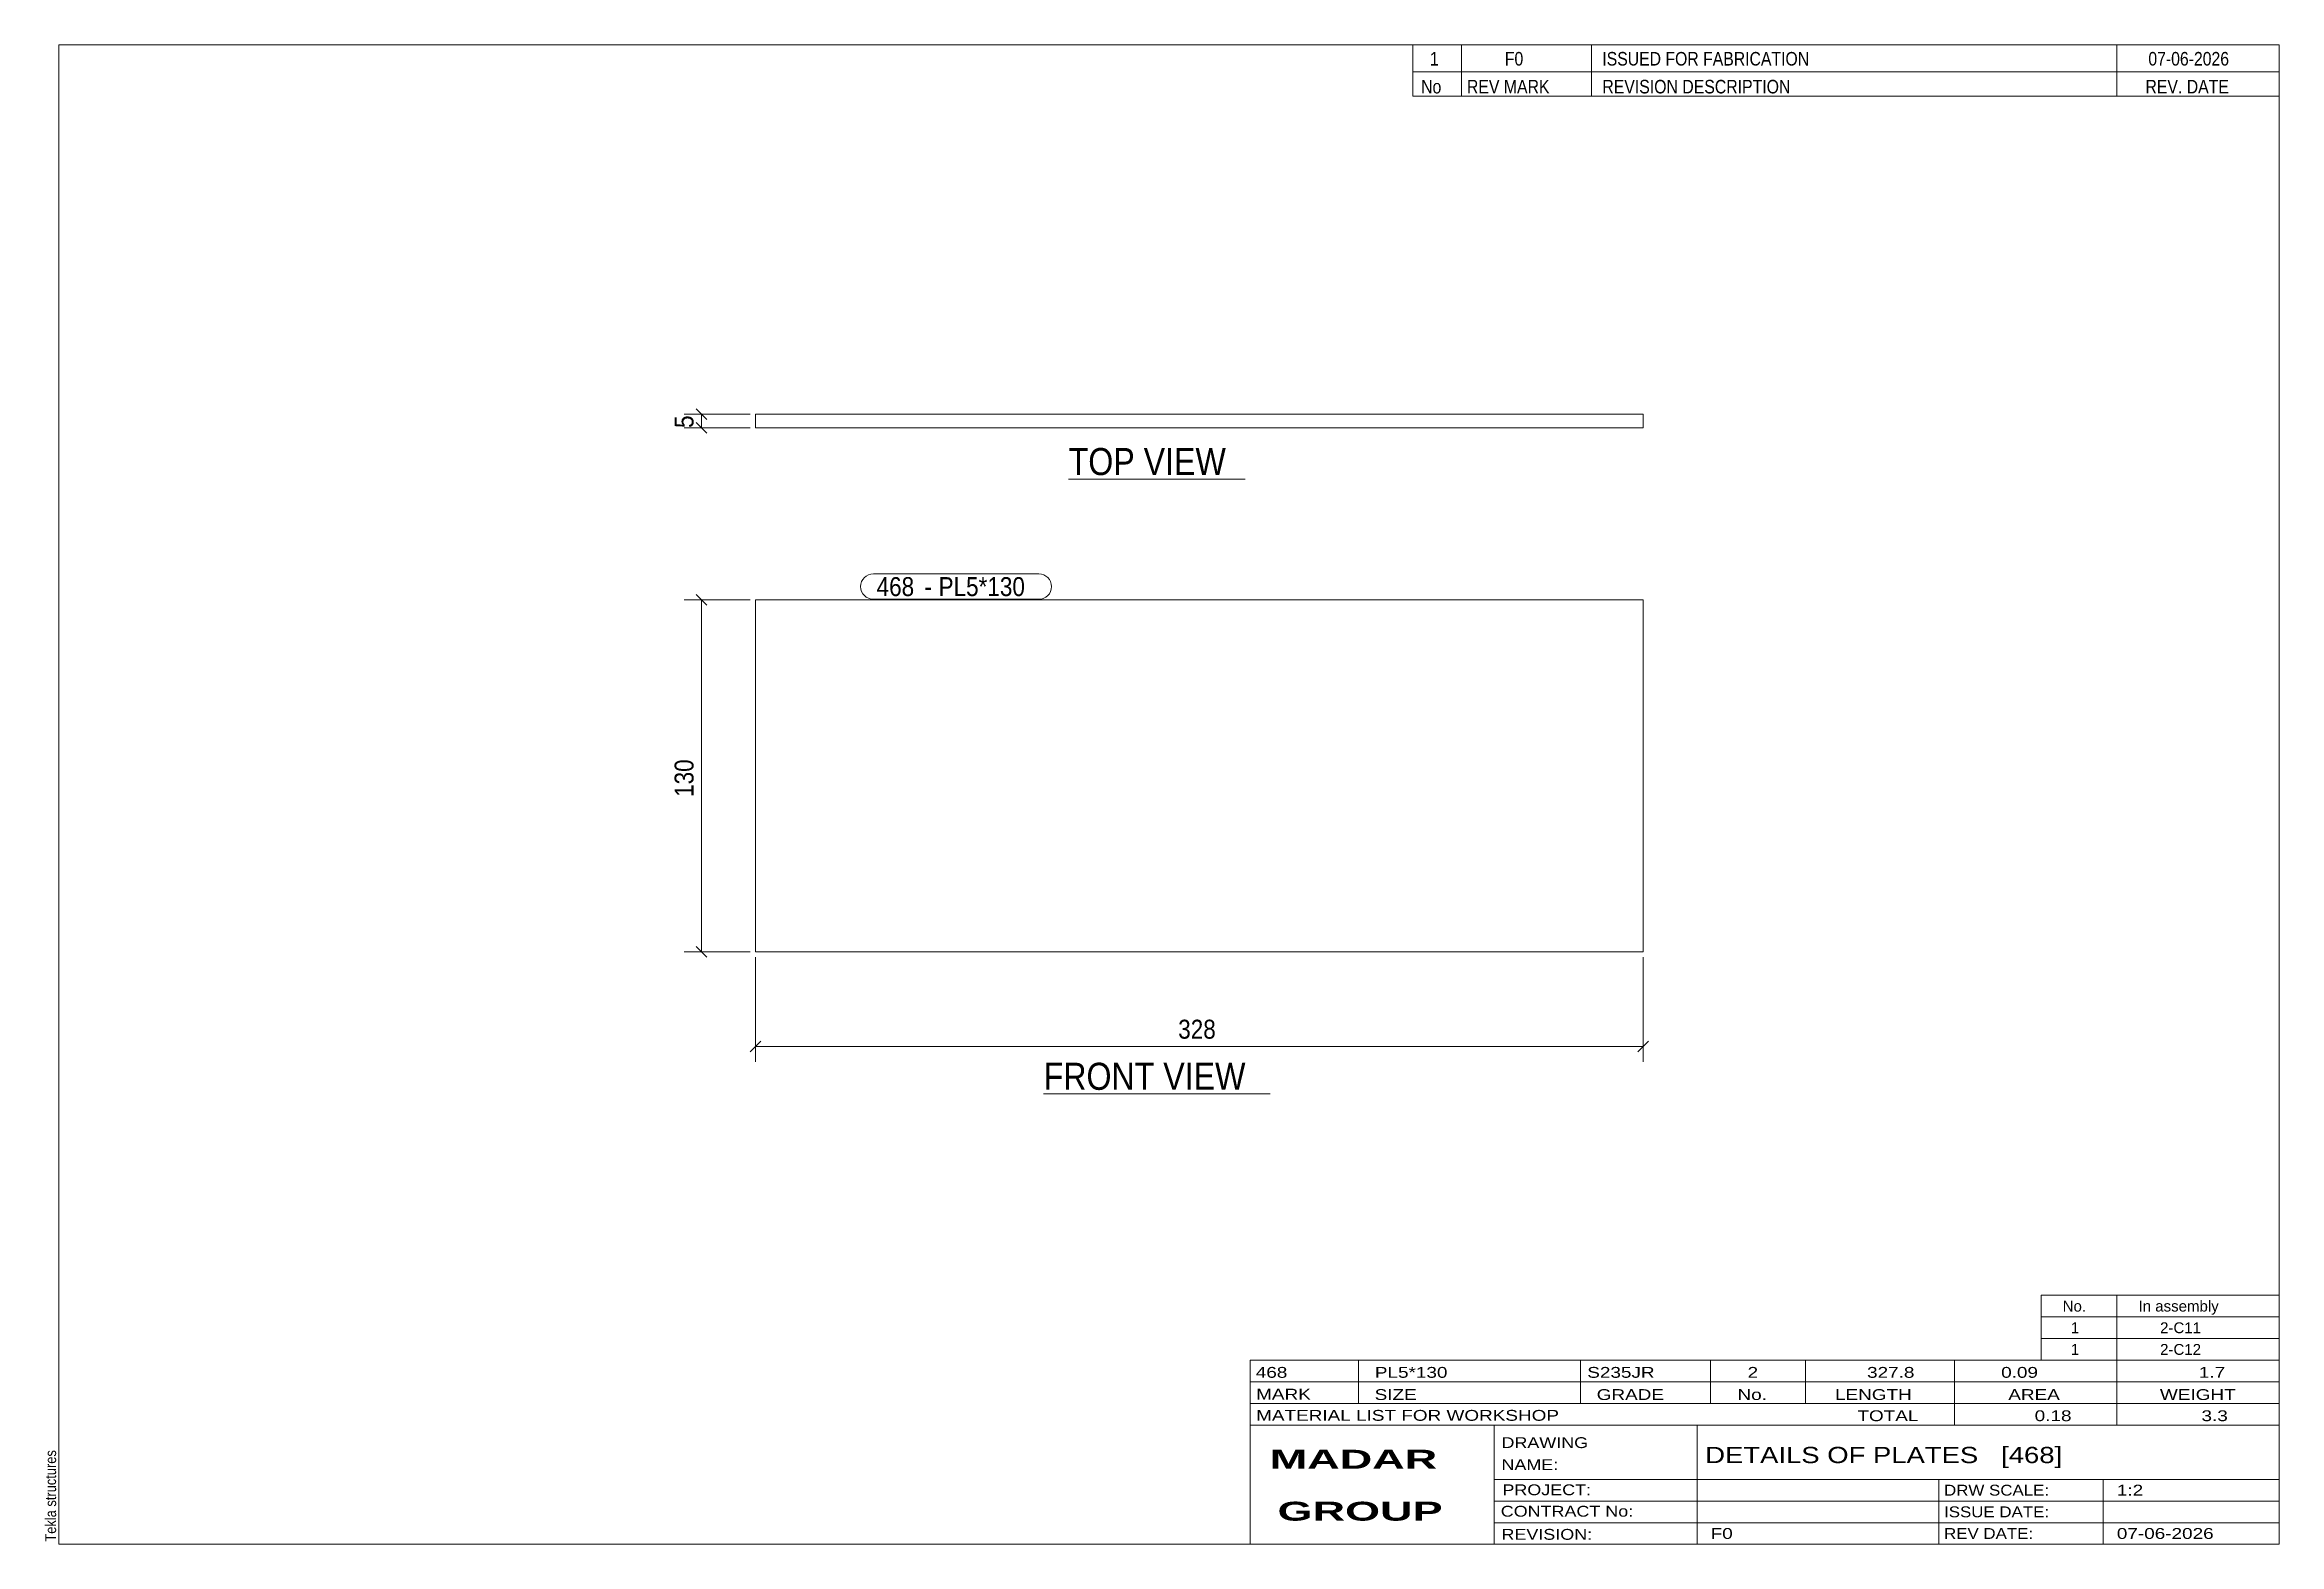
# Model space of a CAD drawing. Header units: millimetres. Extents: x 2 to 415, y 5 to 282.
import ezdxf

# ---------------------------------------------------------------- set-up
doc = ezdxf.new("R2010")
doc.units = ezdxf.units.MM
doc.linetypes.add('XKITLINE00', pattern=[0])
for name, color, linetype, lineweight in [('Dimensions', 7, 'Continuous', 0), ('DrawingSheet', 5, 'Continuous', 0), ('OtherObjectType', 7, 'Continuous', 0), ('Part', 2, 'Continuous', 0), ('PartMark', 7, 'Continuous', 0)]:
    doc.layers.add(name, color=color, linetype=linetype, lineweight=lineweight)
doc.styles.add('ARIAL', font='ARIAL.TTF')
doc.styles.add('ARIAL_BOLD', font='ARIALBD.TTF')
doc.styles.add('ARIAL_NARROW', font='ARIALN.TTF')

# ---------------------------------------------------------------- blocks, each defined once
blk = doc.blocks.new('*A1')
at = {"layer": 'Part', "color": 2, "linetype": 'XKITLINE00', "lineweight": 0}
for p, q in [((133.65, 179.45), (133.65, 114.45)), ((297.53, 179.45), (133.65, 179.45)), ((297.53, 114.45), (297.53, 179.45)), ((133.65, 114.45), (297.53, 114.45))]:
    blk.add_line(p, q, dxfattribs=at)
blk = doc.blocks.new('*A2')
at = {"layer": 'Part', "color": 2, "linetype": 'XKITLINE00', "lineweight": 0}
for p, q in [((133.65, 213.75), (297.53, 213.75)), ((133.65, 211.25), (133.65, 213.75)), ((297.53, 211.25), (133.65, 211.25)), ((297.53, 213.75), (297.53, 211.25))]:
    blk.add_line(p, q, dxfattribs=at)
blk = doc.blocks.new('*A3')
at = {"layer": 'DrawingSheet', "color": 5, "linetype": 'XKITLINE00', "lineweight": 0}
for p, q in [((415, 282), (5, 282)), ((5, 282), (5, 5)), ((415, 5), (415, 282)), ((5, 5), (415, 5))]:
    blk.add_line(p, q, dxfattribs=at)
at = {"layer": 'DrawingSheet', "color": 5, "style": 'ARIAL', "width": 0.85}
blk.add_text('Tekla structures', height=2, rotation=90, dxfattribs=at).set_placement((4.5, 5.5))
blk = doc.blocks.new('*A4')
at = {"layer": 'OtherObjectType', "color": 7, "linetype": 'XKITLINE00', "lineweight": 0}
for p, q in [((371, 51), (415, 51)), ((371, 47), (371, 51)), ((385, 47), (385, 51)), ((415, 47), (415, 51)), ((371, 47), (415, 47)), ((371, 43), (371, 47)), ((385, 43), (385, 47)), ((415, 43), (415, 47)), ((371, 43), (415, 43)), ((371, 39), (371, 43)), ((385, 39), (385, 43)), ((415, 39), (415, 43)), ((371, 39), (415, 39))]:
    blk.add_line(p, q, dxfattribs=at)
at = {"layer": 'OtherObjectType', "color": 7, "style": 'ARIAL_NARROW', "width": 1.211571}
for s, p in [('No.', (375, 48)), ('In assembly', (389, 48)), ('1', (376.5, 44)), ('2-C11', (392.99, 44)), ('1', (376.5, 40)), ('2-C12', (392.99, 40))]:
    blk.add_text(s, height=2, dxfattribs=at).set_placement(p)
blk = doc.blocks.new('*A5')
at = {"layer": 'OtherObjectType', "color": 7, "linetype": 'XKITLINE00', "lineweight": 0}
for p, q in [((255, 282), (415, 282)), ((415, 282), (255, 282)), ((255, 282), (255, 277)), ((264, 282), (264, 277)), ((288, 282), (288, 277)), ((385, 282), (385, 277)), ((415, 282), (415, 277)), ((255, 277), (415, 277)), ((255, 277), (255, 272.5)), ((255, 277), (415, 277)), ((264, 277), (264, 272.5)), ((288, 277), (288, 272.5)), ((385, 277), (385, 272.5)), ((415, 277), (415, 272.5)), ((415, 272.5), (255, 272.5))]:
    blk.add_line(p, q, dxfattribs=at)
at = {"layer": 'OtherObjectType', "color": 7, "style": 'ARIAL_NARROW'}
for s, width, p in [('1', 1.017001, (258.16, 278.15)), ('F0', 1.017001, (272, 278.15)), ('ISSUED FOR FABRICATION', 1.017001, (290, 278.15)), ('07-06-2026', 1.017001, (390.82, 278.15)), ('No', 1.02, (256.54, 273)), ('REV MARK', 1.02, (265, 273)), ('REVISION DESCRIPTION', 1.02, (290, 273)), ('REV. DATE', 1.02, (390.28, 273))]:
    blk.add_text(s, height=2.5, dxfattribs=dict(at, width=width)).set_placement(p)
blk = doc.blocks.new('*A6')
at = {"layer": 'OtherObjectType', "color": 7, "linetype": 'XKITLINE00', "lineweight": 0}
for p, q in [((225, 39), (415, 39)), ((225, 39), (225, 35)), ((225, 39), (415, 39)), ((245, 35), (245, 39)), ((286, 35), (286, 39)), ((310, 35), (310, 39)), ((327.5, 35), (327.5, 39)), ((355, 35), (355, 39)), ((385, 35), (385, 39)), ((415, 35), (415, 39)), ((225, 35), (415, 35)), ((225, 35), (225, 5)), ((225, 35), (415, 35)), ((245, 31), (245, 35)), ((286, 31), (286, 35)), ((310, 31), (310, 35)), ((327.5, 31), (327.5, 35)), ((355, 31), (355, 35)), ((385, 31), (385, 35)), ((415, 31), (415, 35)), ((225, 31), (415, 31)), ((355, 27), (355, 31)), ((385, 27), (385, 31)), ((415, 27), (415, 31)), ((225, 27), (415, 27)), ((270, 21), (270, 27)), ((307.5, 17), (307.5, 27)), ((415, 21), (415, 27)), ((270, 21), (270, 5)), ((415, 17), (415, 21)), ((270, 17), (415, 17)), ((307.5, 5), (307.5, 17)), ((352.16, 13), (352.16, 17)), ((382.5, 5), (382.5, 17)), ((415, 13), (415, 17)), ((270, 13), (415, 13)), ((352.16, 5), (352.16, 13)), ((415, 9), (415, 13)), ((270, 9), (415, 9)), ((415, 5), (415, 9)), ((225, 5), (415, 5)), ((262.5, 5), (415, 5))]:
    blk.add_line(p, q, dxfattribs=at)
at = {"layer": 'OtherObjectType', "color": 7, "style": 'ARIAL_NARROW'}
for s, height, width, p in [('468', 2, 1.525501, (226.01, 35.76)), ('PL5*130', 2, 1.525501, (248, 35.76)), ('S235JR', 2, 1.525501, (287.22, 35.76)), ('2', 2, 1.525501, (316.82, 35.76)), ('327.8', 2, 1.525501, (338.88, 35.76)), ('0.09', 2, 1.525501, (363.64, 35.76)), ('1.7', 2, 1.525501, (400.14, 35.76)), ('MARK', 2, 1.525501, (226.08, 31.73)), ('SIZE', 2, 1.525501, (247.96, 31.66)), ('GRADE', 2, 1.525501, (288.96, 31.66)), ('No.', 2, 1.525501, (314.96, 31.66)), ('LENGTH', 2, 1.525501, (332.96, 31.66)), ('AREA', 2, 1.525501, (364.96, 31.66)), ('WEIGHT', 2, 1.525501, (392.96, 31.66)), ('MATERIAL LIST FOR WORKSHOP', 2, 1.525501, (226.08, 27.82)), ('TOTAL', 2, 1.525501, (337.1, 27.75)), ('0.18', 2, 1.525501, (369.83, 27.75)), ('3.3', 2, 1.525501, (400.63, 27.75)), ('DRAWING', 2, 1.445, (271.38, 22.78)), ('NAME:', 2, 1.445, (271.38, 18.72)), ('DETAILS OF PLATES   [468]', 3, 1.474651, (309, 20)), ('PROJECT:', 2, 1.445, (271.55, 14.07)), ('DRW SCALE:', 2, 1.36, (353.1, 14)), ('1:2', 2, 1.525501, (385, 14)), ('CONTRACT No:', 2, 1.445, (271.25, 10.11)), ('ISSUE DATE:', 2, 1.36, (353.1, 10)), ('REVISION:', 2, 1.445, (271.38, 5.84)), ('F0', 2, 1.525501, (310, 6)), ('REV DATE:', 2, 1.36, (353.1, 6)), ('07-06-2026', 2, 1.525501, (385, 6))]:
    blk.add_text(s, height=height, dxfattribs=dict(at, width=width)).set_placement(p)
at = {"layer": 'OtherObjectType', "color": 1, "style": 'ARIAL_BOLD', "width": 1.7}
for s, p in [('MADAR ', (228.58, 18.97)), ('GROUP', (230.03, 9.37))]:
    blk.add_text(s, height=3.5, dxfattribs=at).set_placement(p)
blk = doc.blocks.new('*A7')
at = {"layer": 'Dimensions', "color": 7, "linetype": 'XKITLINE00', "lineweight": 0}
for p, q in [((133.65, 113.45), (133.65, 94.15)), ((297.53, 113.45), (297.53, 94.15)), ((134.64, 97.94), (132.66, 95.96)), ((133.65, 96.95), (297.53, 96.95)), ((298.52, 97.94), (296.54, 95.96))]:
    blk.add_line(p, q, dxfattribs=at)
at = {"layer": 'Dimensions', "color": 3}
for p in [(133.65, 96.95), (297.53, 96.95)]:
    blk.add_point(p, dxfattribs=at)
at = {"layer": 'Dimensions', "color": 3, "style": 'ARIAL', "width": 0.85}
blk.add_text('328', height=3.5, dxfattribs=at).set_placement((211.69, 98.4))
blk = doc.blocks.new('*A8')
at = {"layer": 'Dimensions', "color": 7, "linetype": 'XKITLINE00', "lineweight": 0}
for p, q in [((132.65, 179.45), (120.45, 179.45)), ((122.66, 180.44), (124.64, 178.46)), ((123.65, 114.45), (123.65, 179.45)), ((132.65, 114.45), (120.45, 114.45)), ((122.66, 115.44), (124.64, 113.46))]:
    blk.add_line(p, q, dxfattribs=at)
at = {"layer": 'Dimensions', "color": 3}
for p in [(123.65, 179.45), (123.65, 114.45)]:
    blk.add_point(p, dxfattribs=at)
at = {"layer": 'Dimensions', "color": 3, "style": 'ARIAL', "width": 0.85}
blk.add_text('130', height=3.5, rotation=90.0002, dxfattribs=at).set_placement((122.2, 143.06))
blk = doc.blocks.new('*A9')
at = {"layer": 'PartMark', "color": 7, "linetype": 'XKITLINE00', "lineweight": 0}
for p, q in [((155.4, 184.25), (185.95, 184.25)), ((155.4, 179.55), (185.95, 179.55))]:
    blk.add_line(p, q, dxfattribs=at)
for centre, start, end in [((155.4, 181.9), 90, 270), ((185.95, 181.9), 270, 90)]:
    blk.add_arc(centre, 2.35, start, end, dxfattribs=at)
at = {"layer": 'PartMark', "color": 1, "style": 'ARIAL', "width": 0.85}
blk.add_text('468', height=3.5, dxfattribs=at).set_placement((156, 180.15))
at = {"layer": 'PartMark', "color": 3, "style": 'ARIAL', "width": 0.85}
for s, p in [('-', (164.84, 180.15)), ('PL5*130', (167.44, 180.15))]:
    blk.add_text(s, height=3.5, dxfattribs=at).set_placement(p)
blk = doc.blocks.new('*A10')
at = {"layer": 'OtherObjectType', "color": 7, "linetype": 'XKITLINE00', "lineweight": 0}
blk.add_line((186.84, 88.2), (228.69, 88.2), dxfattribs=at)
at = {"layer": 'OtherObjectType', "color": 3, "style": 'ARIAL', "width": 0.85}
blk.add_text('FRONT VIEW', height=5, dxfattribs=at).set_placement((186.84, 88.95))
blk = doc.blocks.new('*A11')
at = {"layer": 'Dimensions', "color": 7, "linetype": 'XKITLINE00', "lineweight": 0}
for p, q in [((122.66, 214.74), (124.64, 212.76)), ((132.65, 213.75), (120.45, 213.75)), ((132.65, 211.25), (120.45, 211.25)), ((122.66, 212.24), (124.64, 210.26)), ((123.65, 211.25), (123.65, 213.75))]:
    blk.add_line(p, q, dxfattribs=at)
at = {"layer": 'Dimensions', "color": 3}
for p in [(123.65, 213.75), (123.65, 211.25)]:
    blk.add_point(p, dxfattribs=at)
at = {"layer": 'Dimensions', "color": 3, "style": 'ARIAL', "width": 0.85}
blk.add_text('5', height=3.5, rotation=90.0002, dxfattribs=at).set_placement((122.2, 211.2))
blk = doc.blocks.new('*A12')
at = {"layer": 'OtherObjectType', "color": 7, "linetype": 'XKITLINE00', "lineweight": 0}
blk.add_line((191.46, 201.75), (224.06, 201.75), dxfattribs=at)
at = {"layer": 'OtherObjectType', "color": 3, "style": 'ARIAL', "width": 0.85}
blk.add_text('TOP VIEW', height=5, dxfattribs=at).set_placement((191.46, 202.5))

msp = doc.modelspace()

# ---------------------------------------------------------------- block references
at = {"lineweight": 0}
for name in ['*A3', '*A5', '*A11', '*A2', '*A12', '*A9', '*A8', '*A1', '*A7', '*A10', '*A4', '*A6']:
    msp.add_blockref(name, (0, 0), dxfattribs=at)

doc.saveas('drawing.dxf')
